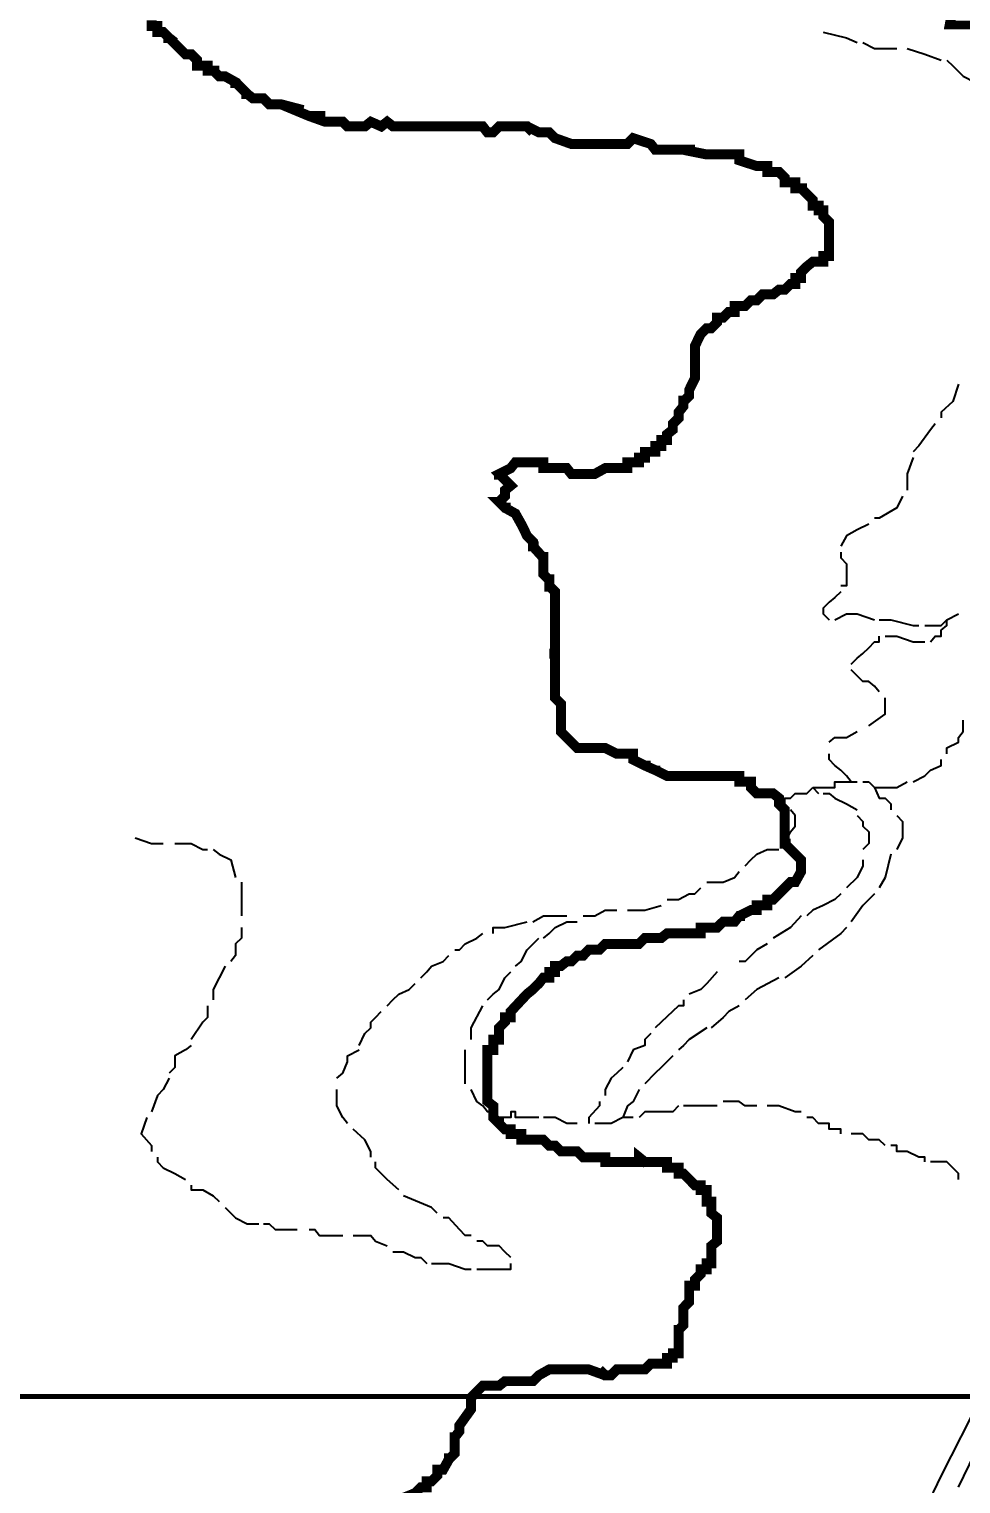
# Model space of a CAD drawing. Header units: millimetres. Extents: x -3588 to 75209, y -3737 to 38254.
# Drawn here: x 3750.2 to 3975.7, y 20570.8 to 20923 of the extents above; entities that cross this region are included whole.
import ezdxf

# ---------------------------------------------------------------- set-up
doc = ezdxf.new("R2010")
doc.units = ezdxf.units.MM
doc.layers.add('P', color=253, linetype='Continuous')
doc.layers.add('T', color=7, linetype='Continuous')

msp = doc.modelspace()

# ---------------------------------------------------------------- linework, layer by layer
at = {"layer": 'P'}
for points, const_width in [([(3911.377, 20618.843), (3911.377, 20620.252), (3912.785, 20621.66), (3912.785, 20622.78), (3914.209, 20622.78), (3914.209, 20624.204), (3915.329, 20624.204), (3915.329, 20625.613), (3915.329, 20627.021), (3915.329, 20628.429), (3916.738, 20629.566), (3916.738, 20630.974), (3916.738, 20632.382), (3916.738, 20633.791), (3916.738, 20635.215), (3915.329, 20636.335), (3915.329, 20637.744), (3915.329, 20639.168), (3914.209, 20639.168), (3914.209, 20640.576), (3914.209, 20641.985), (3912.785, 20641.985), (3912.785, 20643.105), (3911.377, 20643.105), (3909.968, 20644.529), (3908.56, 20645.937), (3907.424, 20645.937), (3907.424, 20647.346), (3906.015, 20647.346), (3904.607, 20647.346), (3904.607, 20648.754), (3903.199, 20648.754), (3901.774, 20648.754), (3900.654, 20648.754), (3899.246, 20648.754), (3897.837, 20649.89), (3897.837, 20648.754), (3896.413, 20648.754), (3895.005, 20648.754), (3893.884, 20648.754), (3892.46, 20648.754), (3891.052, 20648.754), (3889.643, 20648.754), (3889.643, 20649.89), (3888.235, 20649.89), (3887.099, 20649.89), (3885.691, 20649.89), (3884.282, 20649.89), (3882.874, 20651.299), (3881.45, 20651.299), (3880.329, 20651.299), (3878.921, 20651.299), (3877.513, 20652.707), (3876.088, 20652.707), (3874.68, 20654.115), (3873.56, 20654.115), (3872.135, 20654.115), (3870.727, 20654.115), (3869.319, 20654.115), (3869.319, 20655.54), (3867.91, 20655.54), (3866.774, 20655.54), (3866.774, 20656.66), (3865.366, 20656.66), (3863.958, 20658.068), (3862.549, 20659.493), (3862.549, 20660.901), (3862.549, 20662.309), (3861.125, 20663.43), (3861.125, 20664.854), (3861.125, 20666.262), (3861.125, 20667.671), (3861.125, 20669.079), (3861.125, 20670.215), (3861.125, 20671.623), (3861.125, 20673.032), (3861.125, 20674.44), (3861.125, 20675.864), (3862.549, 20675.864), (3862.549, 20676.985), (3862.549, 20678.393), (3863.958, 20678.393), (3863.958, 20679.817), (3863.958, 20681.226), (3865.366, 20682.634), (3865.366, 20683.754), (3866.774, 20683.754), (3866.774, 20685.179), (3870.727, 20689.404), (3872.135, 20690.54), (3873.56, 20691.948), (3874.68, 20693.356), (3876.088, 20693.356), (3876.088, 20694.765), (3877.513, 20694.765), (3877.513, 20696.189), (3878.921, 20696.189), (3880.329, 20697.309), (3881.45, 20697.309), (3882.874, 20698.718), (3884.282, 20698.718), (3885.691, 20700.142), (3888.235, 20700.142), (3889.643, 20701.55), (3891.052, 20701.55), (3892.46, 20701.55), (3893.884, 20701.55), (3895.005, 20701.55), (3896.413, 20701.55), (3897.837, 20701.55), (3899.246, 20702.959), (3900.654, 20702.959), (3901.774, 20702.959), (3903.199, 20702.959), (3904.607, 20704.079), (3906.015, 20704.079), (3907.424, 20704.079), (3908.56, 20704.079), (3909.968, 20704.079), (3911.377, 20704.079), (3912.785, 20704.079), (3912.785, 20705.503), (3915.329, 20705.503), (3916.738, 20705.503), (3918.162, 20706.912), (3919.57, 20706.912), (3920.979, 20706.912), (3922.099, 20708.32), (3924.932, 20709.728), (3926.34, 20709.728), (3926.34, 20710.865), (3927.748, 20710.865), (3928.885, 20710.865), (3928.885, 20712.273), (3930.293, 20712.273), (3931.701, 20713.681), (3933.11, 20715.09), (3934.534, 20716.514), (3935.654, 20716.514), (3937.062, 20719.042), (3937.062, 20720.467), (3937.062, 20721.875), (3935.654, 20723.283), (3934.534, 20724.404), (3933.11, 20725.828), (3933.11, 20727.236), (3933.11, 20728.645), (3933.11, 20730.053), (3933.11, 20731.189), (3933.11, 20732.598), (3933.11, 20734.006), (3931.701, 20735.414), (3931.701, 20736.839), (3930.293, 20737.959), (3928.885, 20737.959), (3927.748, 20737.959), (3926.34, 20737.959), (3924.932, 20739.367), (3924.932, 20740.792), (3923.523, 20740.792), (3922.099, 20740.792), (3922.099, 20742.2), (3920.979, 20742.2), (3919.57, 20742.2), (3918.162, 20742.2), (3916.738, 20742.2), (3914.209, 20742.2), (3911.377, 20742.2), (3908.56, 20742.2), (3907.424, 20742.2), (3904.607, 20742.2), (3901.774, 20743.608), (3899.246, 20744.728), (3896.413, 20746.153), (3896.413, 20747.561), (3895.005, 20747.561), (3892.46, 20747.561), (3889.643, 20748.969), (3888.235, 20748.969), (3885.691, 20748.969), (3882.874, 20748.969), (3881.45, 20750.378), (3880.329, 20751.514), (3878.921, 20752.922), (3878.921, 20755.739), (3878.921, 20757.163), (3878.921, 20759.692), (3877.513, 20761.116), (3877.513, 20762.525), (3877.513, 20765.053), (3877.513, 20769.294), (3877.513, 20770.702), (3877.513, 20771.839), (3876.088, 20771.839), (3877.513, 20771.839), (3877.513, 20774.655), (3877.513, 20776.064), (3877.513, 20780.017), (3877.513, 20781.441), (3877.513, 20784.258), (3877.513, 20786.802), (3876.088, 20788.211), (3876.088, 20789.619), (3874.68, 20791.027), (3874.68, 20793.572), (3874.68, 20794.98), (3872.135, 20797.813), (3872.135, 20798.933), (3870.727, 20800.341), (3869.319, 20803.174), (3867.91, 20805.703), (3865.366, 20807.127), (3863.958, 20808.535), (3865.366, 20809.944), (3865.366, 20811.352), (3866.774, 20812.488), (3865.366, 20813.896), (3863.958, 20815.305), (3866.774, 20816.713), (3867.91, 20818.137), (3869.319, 20818.137), (3870.727, 20818.137), (3872.135, 20818.137), (3873.56, 20818.137), (3874.68, 20818.137), (3874.68, 20816.713), (3876.088, 20816.713), (3877.513, 20816.713), (3878.921, 20816.713), (3880.329, 20816.713), (3881.45, 20815.305), (3882.874, 20815.305), (3884.282, 20815.305), (3885.691, 20815.305), (3887.099, 20815.305), (3889.643, 20816.713), (3891.052, 20816.713), (3892.46, 20816.713), (3893.884, 20816.713), (3895.005, 20816.713), (3895.005, 20818.137), (3896.413, 20818.137), (3897.837, 20818.137), (3897.837, 20819.258), (3899.246, 20819.258), (3899.246, 20820.666), (3901.774, 20820.666), (3901.774, 20822.09), (3903.199, 20822.09), (3903.199, 20823.499), (3904.607, 20823.499), (3904.607, 20824.907), (3906.015, 20826.027), (3906.015, 20827.452), (3907.424, 20828.86), (3907.424, 20830.268), (3908.56, 20831.677), (3908.56, 20832.813), (3909.968, 20834.221), (3909.968, 20835.63), (3911.377, 20838.462), (3911.377, 20839.582), (3911.377, 20840.991), (3911.377, 20843.823), (3911.377, 20845.232), (3911.377, 20846.352), (3912.785, 20849.185), (3914.209, 20850.593), (3915.329, 20850.593), (3916.738, 20852.001), (3916.738, 20853.138), (3918.162, 20853.138), (3919.57, 20854.546), (3920.979, 20854.546), (3920.979, 20855.954), (3922.099, 20855.954), (3923.523, 20855.954), (3924.932, 20857.363), (3926.34, 20857.363), (3927.748, 20858.787), (3928.885, 20858.787), (3930.293, 20858.787), (3931.701, 20859.907), (3933.11, 20859.907), (3934.534, 20861.315), (3935.654, 20861.315), (3935.654, 20862.74), (3937.062, 20862.74), (3937.062, 20864.148), (3938.487, 20865.556), (3939.895, 20866.677), (3941.303, 20866.677), (3942.424, 20866.677), (3942.424, 20868.101), (3943.848, 20868.101), (3943.848, 20869.509), (3943.848, 20870.918), (3943.848, 20872.326), (3943.848, 20873.462), (3943.848, 20874.871), (3943.848, 20876.279), (3942.424, 20877.687), (3942.424, 20879.112), (3941.303, 20879.112), (3941.303, 20880.232), (3939.895, 20880.232), (3939.895, 20881.64), (3938.487, 20883.065), (3937.062, 20884.473), (3935.654, 20884.473), (3935.654, 20885.881), (3934.534, 20885.881), (3933.11, 20885.881), (3933.11, 20887.001), (3931.701, 20888.426), (3928.885, 20888.426), (3928.885, 20889.834), (3926.34, 20889.834), (3922.099, 20891.242), (3922.099, 20892.651), (3919.57, 20892.651), (3918.162, 20892.651), (3916.738, 20892.651), (3915.329, 20892.651), (3914.209, 20892.651), (3908.56, 20893.787), (3906.015, 20893.787), (3903.199, 20893.787), (3901.774, 20893.787), (3900.654, 20895.195), (3896.413, 20896.604), (3895.005, 20895.195), (3891.052, 20895.195), (3889.643, 20895.195), (3888.235, 20895.195), (3887.099, 20895.195), (3884.282, 20895.195), (3882.874, 20895.195), (3881.45, 20895.195), (3877.513, 20896.604), (3876.088, 20898.012), (3874.68, 20898.012), (3873.56, 20898.012), (3870.727, 20899.436), (3867.91, 20899.436), (3866.774, 20899.436), (3863.958, 20899.436), (3862.549, 20898.012), (3861.125, 20898.012), (3860.005, 20899.436), (3857.188, 20899.436), (3855.764, 20899.436), (3851.811, 20899.436), (3848.994, 20899.436), (3843.633, 20899.436), (3838.272, 20899.436), (3836.863, 20900.557), (3835.439, 20899.436), (3832.91, 20900.557), (3831.486, 20899.436), (3828.669, 20899.436), (3827.261, 20899.436), (3826.125, 20900.557), (3824.716, 20900.557), (3821.9, 20900.557), (3817.947, 20901.965), (3811.161, 20904.798), (3809.753, 20904.798), (3808.345, 20904.798), (3806.936, 20906.206), (3805.8, 20906.206), (3804.392, 20906.206), (3802.983, 20907.326), (3800.151, 20910.159), (3797.622, 20911.567), (3796.214, 20911.567), (3794.789, 20912.975), (3793.381, 20912.975), (3793.381, 20914.112), (3792.261, 20914.112), (3790.837, 20914.112), (3790.837, 20915.52), (3789.428, 20916.928), (3788.02, 20916.928), (3786.612, 20918.337), (3784.067, 20920.881), (3782.659, 20922.29), (3781.25, 20922.29), (3781.25, 20923.714), (3779.826, 20923.714), (3779.826, 20925.122)], 2.417), ([(3781.25, 20922.29), (3781.25, 20923.714), (3779.826, 20923.714), (3779.826, 20925.122)], 2.417), ([(3846.449, 20570), (3846.449, 20571.408), (3847.586, 20571.408), (3848.994, 20572.817), (3848.994, 20574.241), (3850.402, 20574.241), (3851.811, 20576.769), (3853.235, 20578.194), (3853.235, 20579.602), (3853.235, 20581.01), (3853.235, 20582.131), (3854.355, 20583.555), (3854.355, 20584.963), (3857.188, 20588.916), (3857.188, 20590.325), (3857.188, 20591.733), (3858.596, 20593.141), (3860.005, 20594.566), (3862.549, 20594.566), (3863.958, 20594.566), (3865.366, 20595.686), (3867.91, 20595.686), (3869.319, 20595.686), (3870.727, 20595.686), (3872.135, 20595.686), (3873.56, 20597.094), (3876.088, 20598.518), (3878.921, 20598.518), (3882.874, 20598.518), (3884.282, 20598.518), (3885.691, 20598.518), (3889.643, 20597.094), (3891.052, 20597.094), (3892.46, 20598.518), (3895.005, 20598.518), (3896.413, 20598.518), (3897.837, 20598.518), (3899.246, 20598.518), (3900.654, 20599.927), (3901.774, 20599.927), (3903.199, 20599.927), (3904.607, 20599.927), (3904.607, 20601.335), (3906.015, 20601.335), (3906.015, 20602.455), (3907.424, 20602.455), (3907.424, 20603.88), (3907.424, 20605.288), (3907.424, 20608.105), (3908.56, 20609.241), (3908.56, 20610.649), (3908.56, 20612.058), (3908.56, 20613.466), (3909.968, 20614.89), (3909.968, 20616.011), (3909.968, 20617.419), (3909.968, 20618.843), (3911.377, 20618.843), (3911.377, 20620.252), (3912.785, 20621.66), (3912.785, 20622.78), (3914.209, 20622.78), (3914.209, 20624.204), (3915.329, 20624.204), (3915.329, 20625.613), (3915.329, 20627.021), (3915.329, 20628.429), (3916.738, 20629.566), (3916.738, 20630.974), (3916.738, 20632.382), (3916.738, 20633.791), (3916.738, 20635.215), (3915.329, 20636.335), (3915.329, 20637.744), (3915.329, 20639.168), (3914.209, 20639.168), (3914.209, 20640.576), (3914.209, 20641.985), (3912.785, 20641.985), (3912.785, 20643.105), (3911.377, 20643.105), (3909.968, 20644.529), (3908.56, 20645.937), (3907.424, 20645.937), (3907.424, 20647.346), (3906.015, 20647.346), (3904.607, 20647.346), (3904.607, 20648.754), (3903.199, 20648.754), (3901.774, 20648.754), (3900.654, 20648.754), (3899.246, 20648.754), (3897.837, 20649.89), (3897.837, 20648.754), (3896.413, 20648.754), (3895.005, 20648.754), (3893.884, 20648.754), (3892.46, 20648.754), (3891.052, 20648.754), (3889.643, 20648.754), (3889.643, 20649.89), (3888.235, 20649.89), (3887.099, 20649.89), (3885.691, 20649.89), (3884.282, 20649.89), (3882.874, 20651.299), (3881.45, 20651.299), (3880.329, 20651.299), (3878.921, 20651.299), (3877.513, 20652.707), (3876.088, 20652.707), (3874.68, 20654.115), (3873.56, 20654.115), (3872.135, 20654.115), (3870.727, 20654.115), (3869.319, 20654.115), (3869.319, 20655.54), (3867.91, 20655.54), (3866.774, 20655.54), (3866.774, 20656.66), (3865.366, 20656.66), (3863.958, 20658.068), (3862.549, 20659.493), (3862.549, 20660.901), (3862.549, 20662.309), (3861.125, 20663.43), (3861.125, 20664.854), (3861.125, 20666.262), (3861.125, 20667.671), (3861.125, 20669.079), (3861.125, 20670.215), (3861.125, 20671.623), (3861.125, 20673.032), (3861.125, 20674.44), (3861.125, 20675.864), (3862.549, 20675.864), (3862.549, 20676.985), (3862.549, 20678.393), (3863.958, 20678.393), (3863.958, 20679.817), (3863.958, 20681.226), (3865.366, 20682.634), (3865.366, 20683.754), (3866.774, 20683.754), (3866.774, 20685.179), (3870.727, 20689.404), (3872.135, 20690.54), (3873.56, 20691.948), (3874.68, 20693.356), (3876.088, 20693.356), (3876.088, 20694.765), (3877.513, 20694.765), (3877.513, 20696.189), (3878.921, 20696.189), (3880.329, 20697.309), (3881.45, 20697.309), (3882.874, 20698.718), (3884.282, 20698.718), (3885.691, 20700.142), (3888.235, 20700.142), (3889.643, 20701.55), (3891.052, 20701.55), (3892.46, 20701.55), (3893.884, 20701.55), (3895.005, 20701.55), (3896.413, 20701.55), (3897.837, 20701.55), (3899.246, 20702.959), (3900.654, 20702.959), (3901.774, 20702.959), (3903.199, 20702.959), (3904.607, 20704.079), (3906.015, 20704.079), (3907.424, 20704.079), (3908.56, 20704.079), (3909.968, 20704.079), (3911.377, 20704.079), (3912.785, 20704.079), (3912.785, 20705.503), (3915.329, 20705.503), (3916.738, 20705.503), (3918.162, 20706.912), (3919.57, 20706.912), (3920.979, 20706.912), (3922.099, 20708.32), (3924.932, 20709.728), (3926.34, 20709.728), (3926.34, 20710.865), (3927.748, 20710.865), (3928.885, 20710.865), (3928.885, 20712.273), (3930.293, 20712.273), (3931.701, 20713.681), (3933.11, 20715.09), (3934.534, 20716.514), (3935.654, 20716.514), (3937.062, 20719.042), (3937.062, 20720.467), (3937.062, 20721.875), (3935.654, 20723.283), (3934.534, 20724.404), (3933.11, 20725.828), (3933.11, 20727.236), (3933.11, 20728.645), (3933.11, 20730.053), (3933.11, 20731.189), (3933.11, 20732.598), (3933.11, 20734.006), (3931.701, 20735.414), (3931.701, 20736.839), (3930.293, 20737.959), (3928.885, 20737.959), (3927.748, 20737.959), (3926.34, 20737.959), (3924.932, 20739.367), (3924.932, 20740.792), (3923.523, 20740.792), (3922.099, 20740.792), (3922.099, 20742.2), (3920.979, 20742.2), (3919.57, 20742.2), (3918.162, 20742.2), (3916.738, 20742.2), (3914.209, 20742.2), (3911.377, 20742.2), (3908.56, 20742.2), (3907.424, 20742.2), (3904.607, 20742.2), (3901.774, 20743.608), (3899.246, 20744.728), (3896.413, 20746.153), (3896.413, 20747.561), (3895.005, 20747.561), (3892.46, 20747.561), (3889.643, 20748.969), (3888.235, 20748.969), (3885.691, 20748.969), (3882.874, 20748.969), (3881.45, 20750.378), (3880.329, 20751.514), (3878.921, 20752.922), (3878.921, 20755.739), (3878.921, 20757.163), (3878.921, 20759.692), (3877.513, 20761.116), (3877.513, 20762.525), (3877.513, 20765.053), (3877.513, 20769.294), (3877.513, 20770.702), (3877.513, 20771.839), (3876.088, 20771.839), (3877.513, 20771.839), (3877.513, 20774.655), (3877.513, 20776.064), (3877.513, 20780.017), (3877.513, 20781.441), (3877.513, 20784.258), (3877.513, 20786.802), (3876.088, 20788.211), (3876.088, 20789.619), (3874.68, 20791.027), (3874.68, 20793.572), (3874.68, 20794.98), (3872.135, 20797.813), (3872.135, 20798.933), (3870.727, 20800.341), (3869.319, 20803.174), (3867.91, 20805.703), (3865.366, 20807.127), (3863.958, 20808.535), (3865.366, 20809.944), (3865.366, 20811.352), (3866.774, 20812.488), (3865.366, 20813.896), (3863.958, 20815.305), (3866.774, 20816.713), (3867.91, 20818.137), (3869.319, 20818.137), (3870.727, 20818.137), (3872.135, 20818.137), (3873.56, 20818.137), (3874.68, 20818.137), (3874.68, 20816.713), (3876.088, 20816.713), (3877.513, 20816.713), (3878.921, 20816.713), (3880.329, 20816.713), (3881.45, 20815.305), (3882.874, 20815.305), (3884.282, 20815.305), (3885.691, 20815.305), (3887.099, 20815.305), (3889.643, 20816.713), (3891.052, 20816.713), (3892.46, 20816.713), (3893.884, 20816.713), (3895.005, 20816.713), (3895.005, 20818.137), (3896.413, 20818.137), (3897.837, 20818.137), (3897.837, 20819.258), (3899.246, 20819.258), (3899.246, 20820.666), (3901.774, 20820.666), (3901.774, 20822.09), (3903.199, 20822.09), (3903.199, 20823.499), (3904.607, 20823.499), (3904.607, 20824.907), (3906.015, 20826.027), (3906.015, 20827.452), (3907.424, 20828.86), (3907.424, 20830.268), (3908.56, 20831.677), (3908.56, 20832.813), (3909.968, 20834.221), (3909.968, 20835.63), (3911.377, 20838.462), (3911.377, 20839.582), (3911.377, 20840.991), (3911.377, 20843.823), (3911.377, 20845.232), (3911.377, 20846.352), (3912.785, 20849.185), (3914.209, 20850.593), (3915.329, 20850.593), (3916.738, 20852.001), (3916.738, 20853.138), (3918.162, 20853.138), (3919.57, 20854.546), (3920.979, 20854.546), (3920.979, 20855.954), (3922.099, 20855.954), (3923.523, 20855.954), (3924.932, 20857.363), (3926.34, 20857.363), (3927.748, 20858.787), (3928.885, 20858.787), (3930.293, 20858.787), (3931.701, 20859.907), (3933.11, 20859.907), (3934.534, 20861.315), (3935.654, 20861.315), (3935.654, 20862.74), (3937.062, 20862.74), (3937.062, 20864.148), (3938.487, 20865.556), (3939.895, 20866.677), (3941.303, 20866.677), (3942.424, 20866.677), (3942.424, 20868.101), (3943.848, 20868.101), (3943.848, 20869.509), (3943.848, 20870.918), (3943.848, 20872.326), (3943.848, 20873.462), (3943.848, 20874.871), (3943.848, 20876.279), (3942.424, 20877.687), (3942.424, 20879.112), (3941.303, 20879.112), (3941.303, 20880.232), (3939.895, 20880.232), (3939.895, 20881.64), (3938.487, 20883.065), (3937.062, 20884.473), (3935.654, 20884.473), (3935.654, 20885.881), (3934.534, 20885.881), (3933.11, 20885.881), (3933.11, 20887.001), (3931.701, 20888.426), (3928.885, 20888.426), (3928.885, 20889.834), (3926.34, 20889.834), (3922.099, 20891.242), (3922.099, 20892.651), (3919.57, 20892.651), (3918.162, 20892.651), (3916.738, 20892.651), (3915.329, 20892.651), (3914.209, 20892.651), (3908.56, 20893.787), (3906.015, 20893.787), (3903.199, 20893.787), (3901.774, 20893.787), (3900.654, 20895.195), (3896.413, 20896.604), (3895.005, 20895.195), (3891.052, 20895.195), (3889.643, 20895.195), (3888.235, 20895.195), (3887.099, 20895.195), (3884.282, 20895.195), (3882.874, 20895.195), (3881.45, 20895.195), (3877.513, 20896.604), (3876.088, 20898.012), (3874.68, 20898.012), (3873.56, 20898.012), (3870.727, 20899.436), (3867.91, 20899.436), (3866.774, 20899.436), (3863.958, 20899.436), (3862.549, 20898.012), (3861.125, 20898.012), (3860.005, 20899.436), (3857.188, 20899.436), (3855.764, 20899.436), (3851.811, 20899.436), (3848.994, 20899.436), (3843.633, 20899.436), (3838.272, 20899.436), (3836.863, 20900.557), (3835.439, 20899.436), (3832.91, 20900.557), (3831.486, 20899.436), (3828.669, 20899.436), (3827.261, 20899.436), (3826.125, 20900.557), (3824.716, 20900.557), (3821.9, 20900.557), (3817.947, 20901.965), (3811.161, 20904.798), (3809.753, 20904.798), (3808.345, 20904.798), (3806.936, 20906.206), (3805.8, 20906.206), (3804.392, 20906.206), (3802.983, 20907.326), (3800.151, 20910.159), (3797.622, 20911.567), (3796.214, 20911.567), (3794.789, 20912.975), (3793.381, 20912.975), (3793.381, 20914.112), (3792.261, 20914.112), (3790.837, 20914.112), (3790.837, 20915.52), (3789.428, 20916.928), (3788.02, 20916.928), (3786.612, 20918.337), (3784.067, 20920.881), (3782.659, 20922.29), (3781.25, 20922.29), (3781.25, 20923.714)], 1.2), ([(3785.475, 20919.761), (3784.067, 20920.881), (3782.659, 20920.881)], 2.417), ([(3796.214, 20912.975), (3794.789, 20912.975), (3793.381, 20912.975), (3793.381, 20914.112), (3792.261, 20914.112), (3790.837, 20914.112), (3790.837, 20915.52), (3789.428, 20916.928), (3788.02, 20916.928), (3786.612, 20918.337)], 2.417), ([(3800.151, 20908.75), (3800.151, 20910.159), (3797.622, 20911.567)], 2.417), ([(3804.392, 20906.206), (3802.983, 20907.326), (3801.575, 20907.326)], 2.417), ([(3816.539, 20903.389), (3811.161, 20904.798), (3809.753, 20904.798), (3808.345, 20904.798), (3806.936, 20906.206), (3805.8, 20906.206)], 2.417), ([(3821.9, 20901.965), (3817.947, 20901.965)], 2.417), ([(3826.125, 20900.557), (3824.716, 20900.557), (3823.308, 20900.557)], 2.417), ([(3838.272, 20899.436), (3836.863, 20900.557), (3835.439, 20899.436), (3832.91, 20900.557), (3831.486, 20899.436), (3828.669, 20899.436)], 2.417), ([(3843.633, 20899.436), (3840.8, 20899.436)], 2.417), ([(3848.994, 20899.436), (3846.449, 20899.436)], 2.417), ([(3861.125, 20898.012), (3860.005, 20899.436), (3857.188, 20899.436), (3855.764, 20899.436), (3851.811, 20899.436), (3850.402, 20899.436)], 2.417), ([(3866.774, 20899.436), (3863.958, 20899.436), (3862.549, 20898.012)], 2.417), ([(3872.135, 20898.012), (3870.727, 20899.436), (3867.91, 20899.436)], 2.417), ([(3884.282, 20895.195), (3882.874, 20895.195), (3881.45, 20895.195), (3877.513, 20896.604), (3876.088, 20898.012), (3874.68, 20898.012), (3873.56, 20898.012)], 2.417), ([(3889.643, 20895.195), (3888.235, 20895.195), (3887.099, 20895.195), (3885.691, 20895.195)], 2.417), ([(3895.005, 20895.195), (3891.052, 20895.195)], 2.417), ([(3907.424, 20893.787), (3906.015, 20893.787), (3903.199, 20893.787), (3901.774, 20893.787), (3900.654, 20895.195), (3896.413, 20896.604)], 2.417), ([(3911.377, 20893.787), (3908.56, 20893.787)], 2.417), ([(3916.738, 20892.651), (3915.329, 20892.651), (3914.209, 20892.651)], 2.417), ([(3928.885, 20888.426), (3928.885, 20889.834), (3926.34, 20889.834), (3922.099, 20891.242), (3922.099, 20892.651), (3919.57, 20892.651)], 2.417), ([(3933.11, 20887.001), (3931.701, 20888.426), (3930.293, 20888.426)], 2.417), ([(3938.487, 20884.473), (3937.062, 20884.473), (3935.654, 20884.473), (3935.654, 20885.881), (3934.534, 20885.881)], 2.417), ([(3943.848, 20873.462), (3943.848, 20874.871), (3943.848, 20876.279), (3942.424, 20877.687), (3942.424, 20879.112), (3941.303, 20879.112), (3941.303, 20880.232), (3939.895, 20880.232), (3939.895, 20881.64), (3938.487, 20883.065)], 2.417), ([(3943.848, 20868.101), (3943.848, 20869.509), (3943.848, 20870.918), (3943.848, 20872.326)], 2.417), ([(3938.487, 20865.556), (3939.895, 20866.677), (3941.303, 20866.677), (3942.424, 20866.677)], 2.417), ([(3928.885, 20858.787), (3930.293, 20858.787), (3931.701, 20859.907), (3933.11, 20859.907), (3934.534, 20861.315), (3935.654, 20861.315), (3935.654, 20862.74), (3937.062, 20862.74), (3937.062, 20864.148)], 2.417), ([(3924.932, 20857.363), (3926.34, 20857.363), (3927.748, 20858.787)], 2.417), ([(3919.57, 20854.546), (3920.979, 20854.546), (3920.979, 20855.954), (3922.099, 20855.954)], 2.417), ([(3911.377, 20845.232), (3911.377, 20846.352), (3912.785, 20849.185), (3914.209, 20850.593), (3915.329, 20850.593), (3916.738, 20852.001), (3916.738, 20853.138), (3918.162, 20853.138)], 2.417), ([(3911.377, 20840.991), (3911.377, 20843.823)], 2.417), ([(3909.968, 20835.63), (3911.377, 20838.462)], 2.417), ([(3904.607, 20824.907), (3906.015, 20826.027), (3906.015, 20827.452), (3907.424, 20828.86), (3907.424, 20830.268), (3908.56, 20831.677), (3908.56, 20832.813), (3908.56, 20834.221)], 2.417), ([(3900.654, 20820.666), (3901.774, 20820.666), (3901.774, 20822.09), (3903.199, 20822.09), (3903.199, 20823.499)], 2.417), ([(3863.958, 20813.896), (3863.958, 20815.305), (3866.774, 20816.713), (3867.91, 20818.137), (3869.319, 20818.137), (3870.727, 20818.137), (3872.135, 20818.137)], 2.417), ([(3874.68, 20818.137), (3874.68, 20816.713), (3876.088, 20816.713), (3877.513, 20816.713)], 2.417), ([(3878.921, 20816.713), (3880.329, 20816.713), (3881.45, 20815.305), (3882.874, 20815.305)], 2.417), ([(3884.282, 20815.305), (3885.691, 20815.305), (3887.099, 20815.305), (3889.643, 20816.713), (3891.052, 20816.713), (3892.46, 20816.713), (3893.884, 20816.713), (3895.005, 20816.713)], 2.417), ([(3896.413, 20818.137), (3897.837, 20818.137), (3897.837, 20819.258), (3899.246, 20819.258)], 2.417), ([(3865.366, 20809.944), (3865.366, 20811.352), (3866.774, 20812.488), (3865.366, 20813.896)], 2.417), ([(3866.774, 20807.127), (3865.366, 20807.127), (3863.958, 20808.535), (3865.366, 20808.535)], 2.417), ([(3873.56, 20797.813), (3872.135, 20797.813), (3872.135, 20798.933), (3870.727, 20800.341), (3869.319, 20803.174), (3867.91, 20805.703)], 2.417), ([(3874.68, 20792.163), (3874.68, 20793.572), (3874.68, 20794.98), (3874.68, 20796.388)], 2.417), ([(3876.088, 20786.802), (3876.088, 20788.211), (3876.088, 20789.619), (3876.088, 20791.027)], 2.417), ([(3877.513, 20774.655), (3877.513, 20776.064), (3877.513, 20780.017), (3877.513, 20781.441), (3877.513, 20784.258), (3877.513, 20785.378)], 2.417), ([(3877.513, 20770.702), (3877.513, 20771.839), (3876.088, 20771.839), (3877.513, 20771.839), (3877.513, 20773.247)], 2.417), ([(3877.513, 20765.053), (3877.513, 20767.886)], 2.417), ([(3878.921, 20752.922), (3878.921, 20755.739), (3878.921, 20757.163), (3878.921, 20759.692), (3877.513, 20761.116), (3877.513, 20762.525)], 2.417), ([(3882.874, 20748.969), (3881.45, 20750.378), (3880.329, 20751.514)], 2.417), ([(3888.235, 20748.969), (3885.691, 20748.969)], 2.417), ([(3900.654, 20744.728), (3899.246, 20744.728), (3896.413, 20746.153), (3896.413, 20747.561), (3895.005, 20747.561), (3892.46, 20747.561), (3889.643, 20748.969)], 2.417), ([(3904.607, 20742.2), (3901.774, 20743.608), (3901.774, 20744.728)], 2.417), ([(3909.968, 20742.2), (3908.56, 20742.2), (3907.424, 20742.2), (3906.015, 20742.2)], 2.417), ([(3922.099, 20742.2), (3920.979, 20742.2), (3919.57, 20742.2), (3918.162, 20742.2), (3916.738, 20742.2), (3914.209, 20742.2), (3911.377, 20742.2)], 2.417), ([(3926.34, 20737.959), (3924.932, 20739.367), (3924.932, 20740.792), (3923.523, 20740.792)], 2.417), ([(3931.701, 20736.839), (3930.293, 20737.959), (3928.885, 20737.959), (3927.748, 20737.959)], 2.417), ([(3934.534, 20725.828), (3933.11, 20725.828), (3933.11, 20727.236), (3933.11, 20728.645), (3933.11, 20730.053), (3933.11, 20731.189), (3933.11, 20732.598), (3933.11, 20734.006), (3931.701, 20735.414)], 2.417), ([(3937.062, 20720.467), (3937.062, 20721.875), (3935.654, 20723.283), (3934.534, 20724.404)], 2.417), ([(3934.534, 20716.514), (3935.654, 20716.514), (3937.062, 20719.042)], 2.417), ([(3924.932, 20709.728), (3926.34, 20709.728), (3926.34, 20710.865), (3927.748, 20710.865), (3928.885, 20710.865), (3928.885, 20712.273), (3930.293, 20712.273), (3931.701, 20713.681), (3933.11, 20715.09)], 2.417), ([(3920.979, 20706.912), (3922.099, 20708.32), (3923.523, 20708.32)], 2.417), ([(3903.199, 20702.959), (3904.607, 20704.079), (3906.015, 20704.079), (3907.424, 20704.079), (3908.56, 20704.079), (3909.968, 20704.079), (3911.377, 20704.079), (3912.785, 20704.079), (3912.785, 20705.503), (3914.209, 20705.503)], 2.417), ([(3915.329, 20705.503), (3916.738, 20705.503), (3918.162, 20706.912)], 2.417), ([(3881.45, 20697.309), (3882.874, 20698.718), (3884.282, 20698.718), (3885.691, 20700.142), (3888.235, 20700.142), (3889.643, 20701.55), (3891.052, 20701.55)], 2.417), ([(3892.46, 20701.55), (3893.884, 20701.55), (3895.005, 20701.55), (3896.413, 20701.55)], 2.417), ([(3897.837, 20701.55), (3899.246, 20702.959), (3900.654, 20702.959), (3901.774, 20702.959)], 2.417), ([(3877.513, 20694.765), (3877.513, 20696.189), (3878.921, 20696.189), (3880.329, 20697.309)], 2.417), ([(3873.56, 20691.948), (3874.68, 20693.356), (3876.088, 20693.356)], 2.417), ([(3865.366, 20682.634), (3865.366, 20683.754), (3866.774, 20683.754), (3866.774, 20685.179), (3870.727, 20689.404), (3872.135, 20690.54)], 2.417), ([(3862.549, 20676.985), (3862.549, 20678.393), (3863.958, 20678.393), (3863.958, 20679.817), (3863.958, 20681.226)], 2.417), ([(3861.125, 20673.032), (3861.125, 20674.44), (3861.125, 20675.864)], 2.417), ([(3862.549, 20660.901), (3862.549, 20662.309), (3861.125, 20663.43), (3861.125, 20664.854), (3861.125, 20666.262), (3861.125, 20667.671), (3861.125, 20669.079), (3861.125, 20670.215)], 2.417), ([(3866.774, 20656.66), (3865.366, 20656.66), (3863.958, 20658.068), (3863.958, 20659.493)], 2.417), ([(3870.727, 20654.115), (3869.319, 20654.115), (3869.319, 20655.54), (3867.91, 20655.54)], 2.417), ([(3881.45, 20651.299), (3880.329, 20651.299), (3878.921, 20651.299), (3877.513, 20652.707), (3876.088, 20652.707), (3874.68, 20654.115), (3873.56, 20654.115), (3872.135, 20654.115)], 2.417), ([(3904.607, 20648.754), (3903.199, 20648.754), (3901.774, 20648.754), (3900.654, 20648.754), (3899.246, 20648.754), (3897.837, 20649.89), (3897.837, 20648.754), (3896.413, 20648.754), (3895.005, 20648.754), (3893.884, 20648.754)], 2.417), ([(3887.099, 20649.89), (3885.691, 20649.89), (3884.282, 20649.89)], 2.417), ([(3892.46, 20648.754), (3891.052, 20648.754), (3889.643, 20648.754), (3889.643, 20649.89), (3888.235, 20649.89)], 2.417), ([(3908.56, 20645.937), (3907.424, 20645.937), (3907.424, 20647.346), (3906.015, 20647.346)], 2.417), ([(3912.785, 20641.985), (3912.785, 20643.105), (3911.377, 20643.105), (3909.968, 20644.529)], 2.417), ([(3916.738, 20630.974), (3916.738, 20632.382), (3916.738, 20633.791), (3916.738, 20635.215), (3915.329, 20636.335), (3915.329, 20637.744), (3915.329, 20639.168), (3914.209, 20639.168), (3914.209, 20640.576)], 2.417), ([(3915.329, 20625.613), (3915.329, 20627.021), (3915.329, 20628.429), (3916.738, 20629.566)], 2.417), ([(3912.785, 20621.66), (3912.785, 20622.78), (3914.209, 20622.78), (3914.209, 20624.204)], 2.417), ([(3908.56, 20610.649), (3908.56, 20612.058), (3908.56, 20613.466), (3909.968, 20614.89), (3909.968, 20616.011), (3909.968, 20617.419), (3909.968, 20618.843), (3911.377, 20618.843), (3911.377, 20620.252)], 2.417), ([(3896.413, 20598.518), (3897.837, 20598.518), (3899.246, 20598.518), (3900.654, 20599.927), (3901.774, 20599.927), (3903.199, 20599.927), (3904.607, 20599.927), (3904.607, 20601.335), (3906.015, 20601.335), (3906.015, 20602.455), (3907.424, 20602.455), (3907.424, 20603.88), (3907.424, 20605.288), (3907.424, 20608.105), (3908.56, 20609.241), (3908.56, 20610.649), (3908.56, 20612.058), (3908.56, 20613.466), (3909.968, 20614.89), (3909.968, 20616.011), (3909.968, 20617.419), (3909.968, 20618.843), (3911.377, 20618.843)], 2.417), ([(3907.424, 20605.288), (3907.424, 20608.105), (3908.56, 20608.105)], 2.417), ([(3904.607, 20601.335), (3906.015, 20601.335), (3906.015, 20602.455), (3907.424, 20602.455), (3907.424, 20603.88)], 2.417), ([(3843.633, 20568.592), (3845.041, 20570), (3846.449, 20570), (3846.449, 20571.408), (3847.586, 20571.408), (3848.994, 20572.817), (3848.994, 20574.241), (3850.402, 20574.241), (3851.811, 20576.769), (3853.235, 20578.194), (3853.235, 20579.602), (3853.235, 20581.01), (3853.235, 20582.131), (3854.355, 20583.555), (3854.355, 20584.963), (3857.188, 20588.916), (3857.188, 20590.325), (3857.188, 20591.733), (3858.596, 20593.141), (3860.005, 20594.566), (3862.549, 20594.566), (3863.958, 20594.566), (3865.366, 20595.686), (3867.91, 20595.686), (3869.319, 20595.686), (3870.727, 20595.686), (3872.135, 20595.686), (3873.56, 20597.094), (3876.088, 20598.518), (3878.921, 20598.518), (3882.874, 20598.518), (3884.282, 20598.518), (3885.691, 20598.518), (3889.643, 20597.094), (3891.052, 20597.094), (3892.46, 20598.518), (3896.413, 20598.518)], 2.417), ([(3870.727, 20595.686), (3872.135, 20595.686), (3873.56, 20597.094), (3876.088, 20598.518), (3878.921, 20598.518), (3881.45, 20598.518)], 2.417), ([(3882.874, 20598.518), (3884.282, 20598.518), (3885.691, 20598.518)], 2.417), ([(3888.235, 20598.518), (3889.643, 20597.094), (3891.052, 20597.094)], 2.417), ([(3892.46, 20598.518), (3895.005, 20598.518), (3896.413, 20598.518), (3897.837, 20598.518), (3899.246, 20598.518), (3900.654, 20599.927), (3901.774, 20599.927), (3903.199, 20599.927)], 2.417), ([(3860.005, 20594.566), (3862.549, 20594.566), (3863.958, 20594.566)], 2.417), ([(3865.366, 20595.686), (3867.91, 20595.686), (3869.319, 20595.686)], 2.417), ([(-3587.169, 20592), (11613.461, 20592)], 1.2), ([(3854.355, 20583.555), (3854.355, 20584.963), (3857.188, 20588.916), (3857.188, 20590.325), (3857.188, 20591.733), (3858.596, 20593.141)], 2.417), ([(3853.235, 20579.602), (3853.235, 20581.01), (3853.235, 20582.131), (3854.355, 20582.131)], 2.417), ([(3850.402, 20574.241), (3851.811, 20576.769), (3851.811, 20578.194)], 2.417), ([(3840.8, 20567.455), (3843.633, 20568.592), (3845.041, 20570), (3846.449, 20570), (3846.449, 20571.408), (3847.586, 20571.408), (3848.994, 20572.817)], 2.417)]:
    msp.add_lwpolyline(points, dxfattribs=dict(at, const_width=const_width))
for points in [[(3942.424, 20922.29), (3948.073, 20920.881), (3950.618, 20919.761)], [(3952.026, 20919.761), (3954.859, 20918.337), (3960.22, 20918.337)], [(3962.748, 20918.337), (3966.989, 20916.928), (3970.942, 20915.52)], [(3972.351, 20915.52), (3973.759, 20914.112), (3976.304, 20911.567), (3979.136, 20910.159)], [(3975.183, 20837.038), (3973.759, 20832.813), (3970.942, 20830.268), (3970.942, 20828.86)], [(3969.534, 20827.452), (3968.398, 20826.027), (3965.581, 20822.09), (3964.173, 20820.666)], [(3964.173, 20819.258), (3962.748, 20815.305), (3962.748, 20811.352)], [(3961.628, 20809.944), (3960.22, 20807.127), (3955.979, 20804.582), (3954.859, 20804.582)], [(3953.434, 20803.174), (3950.618, 20801.766), (3948.073, 20800.341), (3946.665, 20797.813)], [(3946.665, 20796.388), (3946.665, 20794.98), (3948.073, 20793.572), (3948.073, 20791.027), (3948.073, 20788.211), (3946.665, 20788.211)], [(3946.665, 20786.802), (3945.256, 20785.378), (3943.848, 20784.258), (3942.424, 20782.849), (3942.424, 20781.441), (3943.848, 20780.017)], [(3945.256, 20780.017), (3948.073, 20781.441), (3950.618, 20781.441), (3954.859, 20780.017)], [(3955.979, 20780.017), (3958.812, 20780.017), (3964.173, 20778.608), (3965.581, 20778.608)], [(3966.989, 20778.608), (3968.398, 20778.608), (3970.942, 20778.608), (3972.351, 20780.017)], [(3968.398, 20774.655), (3969.534, 20776.064), (3970.942, 20776.064), (3970.942, 20777.488), (3972.351, 20778.608), (3972.351, 20780.017)], [(3972.351, 20780.017), (3975.183, 20781.441)], [(3949.209, 20769.294), (3950.618, 20770.702), (3952.026, 20771.839), (3953.434, 20773.247), (3954.859, 20774.655), (3955.979, 20774.655), (3955.979, 20776.064)], [(3957.387, 20776.064), (3958.812, 20776.064), (3960.22, 20776.064), (3964.173, 20774.655), (3966.989, 20774.655)], [(3955.979, 20762.525), (3954.859, 20763.933), (3953.434, 20765.053), (3952.026, 20765.053), (3950.618, 20766.477), (3949.209, 20767.886)], [(3953.434, 20754.331), (3957.387, 20757.163), (3957.387, 20759.692), (3957.387, 20761.116)], [(3972.351, 20747.561), (3972.351, 20748.969), (3975.183, 20750.378), (3975.183, 20751.514), (3976.304, 20752.922), (3976.304, 20754.331), (3976.304, 20755.739)], [(3943.848, 20750.378), (3945.256, 20751.514), (3948.073, 20751.514), (3950.618, 20752.922)], [(3949.209, 20740.792), (3948.073, 20742.2), (3946.665, 20743.608), (3945.256, 20744.728), (3943.848, 20746.153), (3943.848, 20747.561)], [(3964.173, 20740.792), (3966.989, 20742.2), (3968.398, 20743.608), (3970.942, 20744.728), (3970.942, 20746.153)], [(3939.895, 20739.367), (3942.424, 20739.367), (3943.848, 20739.367), (3945.256, 20739.367), (3945.256, 20740.792), (3948.073, 20740.792), (3949.209, 20740.792)], [(3949.209, 20740.792), (3950.618, 20740.792)], [(3952.026, 20740.792), (3953.434, 20740.792)], [(3953.434, 20740.792), (3954.859, 20739.367), (3955.979, 20736.839), (3957.387, 20736.839), (3958.812, 20735.414), (3958.812, 20734.006)], [(3954.859, 20739.367), (3960.22, 20739.367), (3962.748, 20740.792)], [(3933.11, 20735.414), (3933.11, 20736.839), (3934.534, 20736.839), (3935.654, 20737.959), (3938.487, 20737.959), (3939.895, 20739.367)], [(3939.895, 20739.367), (3941.303, 20737.959)], [(3942.424, 20737.959), (3943.848, 20737.959), (3945.256, 20736.839), (3948.073, 20735.414), (3950.618, 20734.006)], [(3933.11, 20725.828), (3934.534, 20728.645), (3935.654, 20730.053), (3935.654, 20732.598), (3934.534, 20734.006)], [(3950.618, 20732.598), (3952.026, 20731.189), (3952.026, 20730.053), (3953.434, 20728.645), (3953.434, 20727.236), (3953.434, 20725.828), (3952.026, 20724.404)], [(3960.22, 20732.598), (3961.628, 20731.189), (3961.628, 20730.053), (3961.628, 20727.236), (3960.22, 20724.404)], [(3775.889, 20727.236), (3779.826, 20725.828), (3782.659, 20725.828)], [(3785.475, 20725.828), (3788.02, 20725.828), (3789.428, 20725.828), (3792.261, 20724.404), (3793.381, 20724.404)], [(3794.789, 20724.404), (3796.214, 20723.283), (3799.03, 20721.875), (3800.151, 20717.634)], [(3923.523, 20720.467), (3924.932, 20721.875), (3926.34, 20723.283), (3928.885, 20724.404), (3930.293, 20724.404), (3931.701, 20724.404)], [(3958.812, 20723.283), (3957.387, 20717.634), (3955.979, 20715.09)], [(3914.209, 20716.514), (3915.329, 20716.514), (3918.162, 20716.514), (3920.979, 20717.634), (3922.099, 20719.042)], [(3952.026, 20721.875), (3952.026, 20720.467), (3950.618, 20717.634), (3948.073, 20715.09)], [(3801.575, 20716.514), (3801.575, 20715.09), (3801.575, 20713.681), (3801.575, 20709.728), (3801.575, 20708.32)], [(3904.607, 20712.273), (3907.424, 20712.273), (3909.968, 20713.681), (3911.377, 20713.681), (3912.785, 20715.09)], [(3946.665, 20713.681), (3945.256, 20712.273), (3942.424, 20710.865), (3939.895, 20709.728), (3938.487, 20708.32)], [(3954.859, 20713.681), (3952.026, 20710.865), (3949.209, 20706.912)], [(3884.282, 20708.32), (3885.691, 20708.32), (3887.099, 20708.32), (3889.643, 20709.728), (3891.052, 20709.728), (3892.46, 20709.728)], [(3895.005, 20709.728), (3899.246, 20709.728), (3903.199, 20710.865)], [(3801.575, 20705.503), (3801.575, 20702.959), (3800.151, 20701.55), (3800.151, 20698.718), (3799.03, 20697.309)], [(3862.549, 20704.079), (3862.549, 20705.503), (3865.366, 20705.503), (3870.727, 20706.912)], [(3872.135, 20706.912), (3874.68, 20708.32), (3878.921, 20708.32), (3880.329, 20708.32)], [(3874.68, 20702.959), (3876.088, 20704.079), (3877.513, 20705.503), (3880.329, 20706.912), (3881.45, 20706.912), (3882.874, 20706.912)], [(3937.062, 20708.32), (3934.534, 20705.503), (3930.293, 20702.959)], [(3948.073, 20705.503), (3946.665, 20704.079), (3941.303, 20700.142)], [(3853.235, 20700.142), (3854.355, 20700.142), (3855.764, 20701.55), (3858.596, 20702.959), (3860.005, 20704.079)], [(3867.91, 20696.189), (3869.319, 20697.309), (3870.727, 20700.142), (3873.56, 20702.959)], [(3928.885, 20701.55), (3926.34, 20700.142), (3923.523, 20697.309), (3922.099, 20697.309)], [(3845.041, 20693.356), (3846.449, 20694.765), (3847.586, 20696.189), (3850.402, 20697.309), (3851.811, 20698.718)], [(3939.895, 20698.718), (3937.062, 20696.189), (3933.11, 20693.356)], [(3797.622, 20696.189), (3796.214, 20693.356), (3794.789, 20690.54), (3794.789, 20687.995)], [(3861.125, 20687.995), (3862.549, 20689.404), (3863.958, 20690.54), (3865.366, 20693.356), (3866.774, 20694.765)], [(3916.738, 20694.765), (3914.209, 20691.948), (3912.785, 20690.54), (3909.968, 20689.404)], [(3836.863, 20686.587), (3838.272, 20687.995), (3839.68, 20689.404), (3842.224, 20690.54), (3843.633, 20691.948)], [(3931.701, 20693.356), (3926.34, 20690.54), (3923.523, 20687.995)], [(3908.56, 20687.995), (3908.56, 20686.587), (3907.424, 20686.587), (3903.199, 20682.634), (3901.774, 20681.226)], [(3793.381, 20686.587), (3793.381, 20683.754), (3792.261, 20682.634), (3789.428, 20678.393)], [(3830.078, 20676.985), (3831.486, 20679.817), (3832.91, 20681.226), (3832.91, 20682.634), (3834.031, 20683.754), (3835.439, 20685.179)], [(3857.188, 20678.393), (3857.188, 20681.226), (3860.005, 20686.587)], [(3922.099, 20686.587), (3919.57, 20685.179), (3918.162, 20683.754), (3915.329, 20681.226)], [(3914.209, 20681.226), (3909.968, 20678.393), (3908.56, 20676.985), (3907.424, 20675.864)], [(3789.428, 20676.985), (3788.02, 20675.864), (3785.475, 20674.44), (3785.475, 20671.623), (3784.067, 20670.215)], [(3900.654, 20679.817), (3899.246, 20678.393), (3899.246, 20676.985), (3896.413, 20675.864), (3895.005, 20673.032)], [(3824.716, 20669.079), (3826.125, 20670.215), (3827.261, 20673.032), (3827.261, 20674.44), (3830.078, 20675.864)], [(3855.764, 20667.671), (3855.764, 20670.215), (3855.764, 20671.623), (3855.764, 20674.44), (3855.764, 20675.864)], [(3906.015, 20674.44), (3903.199, 20671.623), (3901.774, 20670.215), (3899.246, 20667.671)], [(3893.884, 20671.623), (3892.46, 20670.215), (3891.052, 20669.079), (3889.643, 20666.262), (3889.643, 20664.854)], [(3784.067, 20669.079), (3782.659, 20666.262), (3781.25, 20664.854), (3779.826, 20660.901)], [(3827.261, 20658.068), (3826.125, 20659.493), (3824.716, 20662.309), (3824.716, 20664.854), (3824.716, 20666.262)], [(3862.549, 20660.901), (3861.125, 20660.901), (3860.005, 20662.309), (3858.596, 20663.43), (3857.188, 20666.262)], [(3897.837, 20666.262), (3896.413, 20663.43), (3895.005, 20662.309), (3893.884, 20659.493)], [(3888.235, 20663.43), (3888.235, 20662.309), (3885.691, 20659.493), (3885.691, 20658.068)], [(3926.34, 20662.309), (3924.932, 20662.309), (3923.523, 20662.309), (3922.099, 20663.43), (3920.979, 20663.43), (3919.57, 20663.43), (3918.162, 20663.43)], [(3778.706, 20659.493), (3777.297, 20655.54), (3779.826, 20652.707), (3779.826, 20651.299)], [(3873.56, 20659.493), (3872.135, 20659.493), (3870.727, 20659.493), (3869.319, 20659.493), (3867.91, 20659.493), (3867.91, 20660.901), (3866.774, 20660.901), (3866.774, 20659.493), (3865.366, 20659.493), (3863.958, 20659.493)], [(3882.874, 20658.068), (3881.45, 20658.068), (3880.329, 20658.068), (3877.513, 20659.493), (3874.68, 20659.493)], [(3893.884, 20659.493), (3891.052, 20658.068), (3888.235, 20658.068), (3887.099, 20658.068)], [(3896.413, 20659.493), (3893.884, 20659.493)], [(3907.424, 20662.309), (3906.015, 20660.901), (3904.607, 20660.901), (3901.774, 20660.901), (3900.654, 20660.901), (3899.246, 20660.901), (3897.837, 20659.493)], [(3916.738, 20662.309), (3915.329, 20662.309), (3912.785, 20662.309), (3911.377, 20662.309), (3908.56, 20662.309)], [(3937.062, 20660.901), (3935.654, 20660.901), (3931.701, 20662.309), (3928.885, 20662.309)], [(3946.665, 20655.54), (3946.665, 20656.66), (3945.256, 20656.66), (3943.848, 20656.66), (3943.848, 20658.068), (3941.303, 20658.068), (3939.895, 20659.493), (3938.487, 20659.493)], [(3832.91, 20649.89), (3832.91, 20651.299), (3831.486, 20654.115), (3828.669, 20656.66)], [(3957.387, 20652.707), (3955.979, 20654.115), (3954.859, 20654.115), (3953.434, 20654.115), (3952.026, 20655.54), (3950.618, 20655.54), (3949.209, 20655.54)], [(3966.989, 20648.754), (3966.989, 20649.89), (3965.581, 20649.89), (3962.748, 20651.299), (3961.628, 20651.299), (3960.22, 20651.299), (3960.22, 20652.707), (3958.812, 20652.707)], [(3781.25, 20649.89), (3781.25, 20648.754), (3782.659, 20647.346), (3785.475, 20645.937), (3788.02, 20644.529)], [(3839.68, 20641.985), (3836.863, 20644.529), (3834.031, 20647.346), (3834.031, 20648.754)], [(3975.183, 20644.529), (3975.183, 20645.937), (3973.759, 20647.346), (3972.351, 20648.754), (3970.942, 20648.754), (3969.534, 20648.754), (3968.398, 20648.754)], [(3789.428, 20643.105), (3789.428, 20641.985), (3790.837, 20641.985), (3792.261, 20641.985), (3794.789, 20640.576), (3796.214, 20639.168)], [(3848.994, 20636.335), (3847.586, 20637.744), (3840.8, 20640.576)], [(3797.622, 20637.744), (3799.03, 20636.335), (3800.151, 20635.215), (3802.983, 20633.791), (3805.8, 20633.791)], [(3857.188, 20630.974), (3855.764, 20630.974), (3854.355, 20632.382), (3851.811, 20635.215), (3850.402, 20635.215)], [(3806.936, 20633.791), (3808.345, 20633.791), (3809.753, 20632.382), (3813.706, 20632.382), (3815.114, 20632.382)], [(3817.947, 20632.382), (3819.355, 20632.382), (3820.475, 20630.974), (3823.308, 20630.974), (3824.716, 20630.974), (3826.125, 20630.974)], [(3828.669, 20630.974), (3832.91, 20630.974), (3834.031, 20629.566), (3836.863, 20628.429)], [(3866.774, 20625.613), (3865.366, 20627.021), (3863.958, 20628.429), (3861.125, 20628.429), (3860.005, 20629.566), (3858.596, 20629.566)], [(3998.037, 20629.566), (3994.084, 20617.419), (3987.314, 20606.696), (3980.545, 20591.733), (3970.942, 20572.817), (3966.989, 20564.639), (3966.989, 20563.23), (3968.398, 20560.686), (3969.534, 20556.445), (3988.722, 20547.131)], [(3838.272, 20627.021), (3840.8, 20627.021), (3843.633, 20625.613), (3845.041, 20625.613), (3846.449, 20624.204)], [(3847.586, 20624.204), (3850.402, 20624.204), (3851.811, 20624.204), (3855.764, 20622.78), (3857.188, 20622.78)], [(3858.596, 20622.78), (3860.005, 20622.78), (3862.549, 20622.78), (3866.774, 20622.78), (3866.774, 20624.204)], [(3975.183, 20570), (3979.136, 20578.194)]]:
    msp.add_lwpolyline(points, dxfattribs=at)

# ---------------------------------------------------------------- texts
at = {"layer": 'T', "insert": (3970.782, 20942.15), "char_height": 19.20446, "attachment_point": 1}
msp.add_mtext('{\\fArial|b0|i1|c0|p18;BOSQUES DEL NORTE}', dxfattribs=at)

doc.saveas('drawing.dxf')
